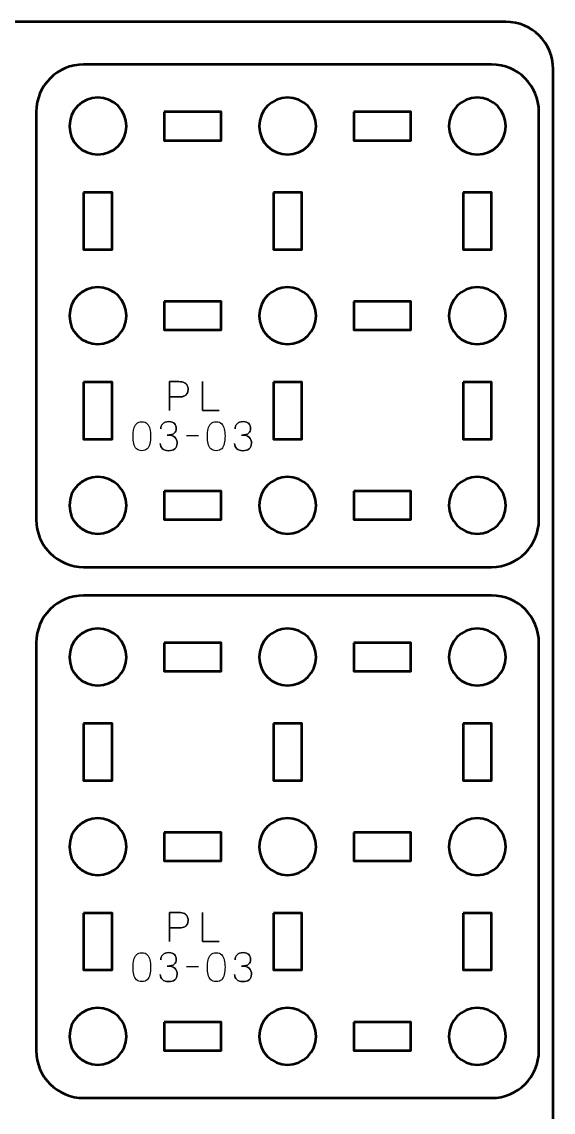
# Model space of a CAD drawing. Header units: centimetres. Extents: x -17.9 to -3.1, y -25.3 to -4.3.
# Drawn here: x -8.7 to -3.1, y -15.85 to -4.35 of the extents above; entities that cross this region are included whole.
import ezdxf

# ---------------------------------------------------------------- set-up
doc = ezdxf.new("R2010")
doc.units = ezdxf.units.CM
doc.header["$MEASUREMENT"] = 0
doc.layers.add('Layer 1', color=7, linetype='Continuous')

msp = doc.modelspace()

# ---------------------------------------------------------------- linework, layer by layer
at = {"layer": 'Layer 1', "color": 22, "lineweight": 53}
msp.add_open_spline([(-17.90003, -24.8499), (-17.90003, -24.8499), (-17.90003, -4.84994), (-17.90003, -4.84994), (-17.90003, -4.84994), (-17.90003, -4.57297), (-17.67694, -4.34998), (-17.39994, -4.34998), (-17.39994, -4.34998), (-17.39994, -4.34998), (-3.60007, -4.34998), (-3.60007, -4.34998), (-3.60007, -4.34998), (-3.32293, -4.34998), (-3.09997, -4.57297), (-3.09997, -4.84994), (-3.09997, -4.84994), (-3.09997, -4.84994), (-3.09997, -24.8499), (-3.09997, -24.8499), (-3.09997, -24.8499), (-3.09997, -25.1269), (-3.32293, -25.34999), (-3.60007, -25.34999), (-3.60007, -25.34999), (-3.60007, -25.34999), (-17.39994, -25.34999), (-17.39994, -25.34999), (-17.39994, -25.34999), (-17.67694, -25.34999), (-17.90003, -25.1269), (-17.90003, -24.8499)], degree=3, knots=[0, 0, 0, 0, 0.125, 0.125, 0.125, 0.125, 0.25, 0.25, 0.25, 0.25, 0.375, 0.375, 0.375, 0.375, 0.5, 0.5, 0.5, 0.5, 0.625, 0.625, 0.625, 0.625, 0.75, 0.75, 0.75, 0.75, 0.875, 0.875, 0.875, 0.875, 1, 1, 1, 1], dxfattribs=at)
at = {"layer": 'Layer 1', "color": 2, "lineweight": 53}
for points in [[(-8.04997, -4.80002), (-8.04997, -4.80002), (-3.7501, -4.80002), (-3.7501, -4.80002), (-3.7501, -4.80002), (-3.47296, -4.80002), (-3.25, -5.02311), (-3.25, -5.30011), (-3.25, -5.30011), (-3.25, -5.30011), (-3.25, -9.59998), (-3.25, -9.59998), (-3.25, -9.59998), (-3.25, -9.87712), (-3.47296, -10.10008), (-3.7501, -10.10008), (-3.7501, -10.10008), (-3.7501, -10.10008), (-8.04997, -10.10008), (-8.04997, -10.10008), (-8.04997, -10.10008), (-8.32697, -10.10008), (-8.55006, -9.87712), (-8.55006, -9.59998), (-8.55006, -9.59998), (-8.55006, -9.59998), (-8.55006, -5.30011), (-8.55006, -5.30011), (-8.55006, -5.30011), (-8.55006, -5.02311), (-8.32697, -4.80002), (-8.04997, -4.80002)], [(-8.04997, -10.40002), (-8.04997, -10.40002), (-3.7501, -10.40002), (-3.7501, -10.40002), (-3.7501, -10.40002), (-3.47296, -10.40002), (-3.25, -10.62311), (-3.25, -10.90011), (-3.25, -10.90011), (-3.25, -10.90011), (-3.25, -15.19998), (-3.25, -15.19998), (-3.25, -15.19998), (-3.25, -15.47712), (-3.47296, -15.70008), (-3.7501, -15.70008), (-3.7501, -15.70008), (-3.7501, -15.70008), (-8.04997, -15.70008), (-8.04997, -15.70008), (-8.04997, -15.70008), (-8.32697, -15.70008), (-8.55006, -15.47712), (-8.55006, -15.19998), (-8.55006, -15.19998), (-8.55006, -15.19998), (-8.55006, -10.90011), (-8.55006, -10.90011), (-8.55006, -10.90011), (-8.55006, -10.62311), (-8.32697, -10.40002), (-8.04997, -10.40002)]]:
    msp.add_open_spline(points, degree=3, knots=[0, 0, 0, 0, 0.125, 0.125, 0.125, 0.125, 0.25, 0.25, 0.25, 0.25, 0.375, 0.375, 0.375, 0.375, 0.5, 0.5, 0.5, 0.5, 0.625, 0.625, 0.625, 0.625, 0.75, 0.75, 0.75, 0.75, 0.875, 0.875, 0.875, 0.875, 1, 1, 1, 1], dxfattribs=at)
at = {"layer": 'Layer 1', "lineweight": 53}
for points in [[(-7.60003, -5.45005), (-7.60003, -5.61582), (-7.73426, -5.75005), (-7.90004, -5.75005), (-7.90004, -5.75005), (-8.0657, -5.75005), (-8.20004, -5.61582), (-8.20004, -5.45005), (-8.20004, -5.45005), (-8.20004, -5.28438), (-8.0657, -5.15004), (-7.90004, -5.15004), (-7.90004, -5.15004), (-7.73426, -5.15004), (-7.60003, -5.28438), (-7.60003, -5.45005)], [(-5.59996, -5.45005), (-5.59996, -5.61582), (-5.73433, -5.75005), (-5.89996, -5.75005), (-5.89996, -5.75005), (-6.06573, -5.75005), (-6.19996, -5.61582), (-6.19996, -5.45005), (-6.19996, -5.45005), (-6.19996, -5.28438), (-6.06573, -5.15004), (-5.89996, -5.15004), (-5.89996, -5.15004), (-5.73433, -5.15004), (-5.59996, -5.28438), (-5.59996, -5.45005)], [(-3.60003, -5.45005), (-3.60003, -5.61582), (-3.73436, -5.75005), (-3.90003, -5.75005), (-3.90003, -5.75005), (-4.06566, -5.75005), (-4.20003, -5.61582), (-4.20003, -5.45005), (-4.20003, -5.45005), (-4.20003, -5.28438), (-4.06566, -5.15004), (-3.90003, -5.15004), (-3.90003, -5.15004), (-3.73436, -5.15004), (-3.60003, -5.28438), (-3.60003, -5.45005)], [(-7.20002, -5.30011), (-7.20002, -5.30011), (-6.60001, -5.30011), (-6.60001, -5.30011), (-6.60001, -5.30011), (-6.60001, -5.30011), (-6.60001, -5.60012), (-6.60001, -5.60012), (-6.60001, -5.60012), (-6.60001, -5.60012), (-7.20002, -5.60012), (-7.20002, -5.60012), (-7.20002, -5.60012), (-7.20002, -5.60012), (-7.20002, -5.30011), (-7.20002, -5.30011)], [(-5.20005, -5.30011), (-5.20005, -5.30011), (-4.60005, -5.30011), (-4.60005, -5.30011), (-4.60005, -5.30011), (-4.60005, -5.30011), (-4.60005, -5.60012), (-4.60005, -5.60012), (-4.60005, -5.60012), (-4.60005, -5.60012), (-5.20005, -5.60012), (-5.20005, -5.60012), (-5.20005, -5.60012), (-5.20005, -5.60012), (-5.20005, -5.30011), (-5.20005, -5.30011)], [(-8.04997, -6.15006), (-8.04997, -6.15006), (-7.74996, -6.15006), (-7.74996, -6.15006), (-7.74996, -6.15006), (-7.74996, -6.15006), (-7.74996, -6.75007), (-7.74996, -6.75007), (-7.74996, -6.75007), (-7.74996, -6.75007), (-8.04997, -6.75007), (-8.04997, -6.75007), (-8.04997, -6.75007), (-8.04997, -6.75007), (-8.04997, -6.15006), (-8.04997, -6.15006)], [(-6.05003, -6.15006), (-6.05003, -6.15006), (-5.75003, -6.15006), (-5.75003, -6.15006), (-5.75003, -6.15006), (-5.75003, -6.15006), (-5.75003, -6.75007), (-5.75003, -6.75007), (-5.75003, -6.75007), (-5.75003, -6.75007), (-6.05003, -6.75007), (-6.05003, -6.75007), (-6.05003, -6.75007), (-6.05003, -6.75007), (-6.05003, -6.15006), (-6.05003, -6.15006)], [(-4.0501, -6.15006), (-4.0501, -6.15006), (-3.7501, -6.15006), (-3.7501, -6.15006), (-3.7501, -6.15006), (-3.7501, -6.15006), (-3.7501, -6.75007), (-3.7501, -6.75007), (-3.7501, -6.75007), (-3.7501, -6.75007), (-4.0501, -6.75007), (-4.0501, -6.75007), (-4.0501, -6.75007), (-4.0501, -6.75007), (-4.0501, -6.15006), (-4.0501, -6.15006)], [(-7.60003, -7.45012), (-7.60003, -7.61575), (-7.73426, -7.75012), (-7.90004, -7.75012), (-7.90004, -7.75012), (-8.0657, -7.75012), (-8.20004, -7.61575), (-8.20004, -7.45012), (-8.20004, -7.45012), (-8.20004, -7.28435), (-8.0657, -7.15012), (-7.90004, -7.15012), (-7.90004, -7.15012), (-7.73426, -7.15012), (-7.60003, -7.28435), (-7.60003, -7.45012)], [(-5.59996, -7.45012), (-5.59996, -7.61575), (-5.73433, -7.75012), (-5.89996, -7.75012), (-5.89996, -7.75012), (-6.06573, -7.75012), (-6.19996, -7.61575), (-6.19996, -7.45012), (-6.19996, -7.45012), (-6.19996, -7.28435), (-6.06573, -7.15012), (-5.89996, -7.15012), (-5.89996, -7.15012), (-5.73433, -7.15012), (-5.59996, -7.28435), (-5.59996, -7.45012)], [(-3.60003, -7.45012), (-3.60003, -7.61575), (-3.73436, -7.75012), (-3.90003, -7.75012), (-3.90003, -7.75012), (-4.06566, -7.75012), (-4.20003, -7.61575), (-4.20003, -7.45012), (-4.20003, -7.45012), (-4.20003, -7.28435), (-4.06566, -7.15012), (-3.90003, -7.15012), (-3.90003, -7.15012), (-3.73436, -7.15012), (-3.60003, -7.28435), (-3.60003, -7.45012)], [(-7.20002, -7.30005), (-7.20002, -7.30005), (-6.60001, -7.30005), (-6.60001, -7.30005), (-6.60001, -7.30005), (-6.60001, -7.30005), (-6.60001, -7.60005), (-6.60001, -7.60005), (-6.60001, -7.60005), (-6.60001, -7.60005), (-7.20002, -7.60005), (-7.20002, -7.60005), (-7.20002, -7.60005), (-7.20002, -7.60005), (-7.20002, -7.30005), (-7.20002, -7.30005)], [(-5.20005, -7.30005), (-5.20005, -7.30005), (-4.60005, -7.30005), (-4.60005, -7.30005), (-4.60005, -7.30005), (-4.60005, -7.30005), (-4.60005, -7.60005), (-4.60005, -7.60005), (-4.60005, -7.60005), (-4.60005, -7.60005), (-5.20005, -7.60005), (-5.20005, -7.60005), (-5.20005, -7.60005), (-5.20005, -7.60005), (-5.20005, -7.30005), (-5.20005, -7.30005)], [(-8.04997, -8.15003), (-8.04997, -8.15003), (-7.74996, -8.15003), (-7.74996, -8.15003), (-7.74996, -8.15003), (-7.74996, -8.15003), (-7.74996, -8.75003), (-7.74996, -8.75003), (-7.74996, -8.75003), (-7.74996, -8.75003), (-8.04997, -8.75003), (-8.04997, -8.75003), (-8.04997, -8.75003), (-8.04997, -8.75003), (-8.04997, -8.15003), (-8.04997, -8.15003)], [(-6.05003, -8.15003), (-6.05003, -8.15003), (-5.75003, -8.15003), (-5.75003, -8.15003), (-5.75003, -8.15003), (-5.75003, -8.15003), (-5.75003, -8.75003), (-5.75003, -8.75003), (-5.75003, -8.75003), (-5.75003, -8.75003), (-6.05003, -8.75003), (-6.05003, -8.75003), (-6.05003, -8.75003), (-6.05003, -8.75003), (-6.05003, -8.15003), (-6.05003, -8.15003)], [(-4.0501, -8.15003), (-4.0501, -8.15003), (-3.7501, -8.15003), (-3.7501, -8.15003), (-3.7501, -8.15003), (-3.7501, -8.15003), (-3.7501, -8.75003), (-3.7501, -8.75003), (-3.7501, -8.75003), (-3.7501, -8.75003), (-4.0501, -8.75003), (-4.0501, -8.75003), (-4.0501, -8.75003), (-4.0501, -8.75003), (-4.0501, -8.15003), (-4.0501, -8.15003)], [(-7.60003, -9.45005), (-7.60003, -9.61572), (-7.73426, -9.75005), (-7.90004, -9.75005), (-7.90004, -9.75005), (-8.0657, -9.75005), (-8.20004, -9.61572), (-8.20004, -9.45005), (-8.20004, -9.45005), (-8.20004, -9.28442), (-8.0657, -9.15005), (-7.90004, -9.15005), (-7.90004, -9.15005), (-7.73426, -9.15005), (-7.60003, -9.28442), (-7.60003, -9.45005)], [(-5.59996, -9.45005), (-5.59996, -9.61572), (-5.73433, -9.75005), (-5.89996, -9.75005), (-5.89996, -9.75005), (-6.06573, -9.75005), (-6.19996, -9.61572), (-6.19996, -9.45005), (-6.19996, -9.45005), (-6.19996, -9.28442), (-6.06573, -9.15005), (-5.89996, -9.15005), (-5.89996, -9.15005), (-5.73433, -9.15005), (-5.59996, -9.28442), (-5.59996, -9.45005)], [(-3.60003, -9.45005), (-3.60003, -9.61572), (-3.73436, -9.75005), (-3.90003, -9.75005), (-3.90003, -9.75005), (-4.06566, -9.75005), (-4.20003, -9.61572), (-4.20003, -9.45005), (-4.20003, -9.45005), (-4.20003, -9.28442), (-4.06566, -9.15005), (-3.90003, -9.15005), (-3.90003, -9.15005), (-3.73436, -9.15005), (-3.60003, -9.28442), (-3.60003, -9.45005)], [(-7.20002, -9.29998), (-7.20002, -9.29998), (-6.60001, -9.29998), (-6.60001, -9.29998), (-6.60001, -9.29998), (-6.60001, -9.29998), (-6.60001, -9.59998), (-6.60001, -9.59998), (-6.60001, -9.59998), (-6.60001, -9.59998), (-7.20002, -9.59998), (-7.20002, -9.59998), (-7.20002, -9.59998), (-7.20002, -9.59998), (-7.20002, -9.29998), (-7.20002, -9.29998)], [(-5.20005, -9.29998), (-5.20005, -9.29998), (-4.60005, -9.29998), (-4.60005, -9.29998), (-4.60005, -9.29998), (-4.60005, -9.29998), (-4.60005, -9.59998), (-4.60005, -9.59998), (-4.60005, -9.59998), (-4.60005, -9.59998), (-5.20005, -9.59998), (-5.20005, -9.59998), (-5.20005, -9.59998), (-5.20005, -9.59998), (-5.20005, -9.29998), (-5.20005, -9.29998)], [(-7.60003, -11.05005), (-7.60003, -11.21582), (-7.73426, -11.35005), (-7.90004, -11.35005), (-7.90004, -11.35005), (-8.0657, -11.35005), (-8.20004, -11.21582), (-8.20004, -11.05005), (-8.20004, -11.05005), (-8.20004, -10.88438), (-8.0657, -10.75004), (-7.90004, -10.75004), (-7.90004, -10.75004), (-7.73426, -10.75004), (-7.60003, -10.88438), (-7.60003, -11.05005)], [(-5.59996, -11.05005), (-5.59996, -11.21582), (-5.73433, -11.35005), (-5.89996, -11.35005), (-5.89996, -11.35005), (-6.06573, -11.35005), (-6.19996, -11.21582), (-6.19996, -11.05005), (-6.19996, -11.05005), (-6.19996, -10.88438), (-6.06573, -10.75004), (-5.89996, -10.75004), (-5.89996, -10.75004), (-5.73433, -10.75004), (-5.59996, -10.88438), (-5.59996, -11.05005)], [(-3.60003, -11.05005), (-3.60003, -11.21582), (-3.73436, -11.35005), (-3.90003, -11.35005), (-3.90003, -11.35005), (-4.06566, -11.35005), (-4.20003, -11.21582), (-4.20003, -11.05005), (-4.20003, -11.05005), (-4.20003, -10.88438), (-4.06566, -10.75004), (-3.90003, -10.75004), (-3.90003, -10.75004), (-3.73436, -10.75004), (-3.60003, -10.88438), (-3.60003, -11.05005)], [(-7.20002, -10.90011), (-7.20002, -10.90011), (-6.60001, -10.90011), (-6.60001, -10.90011), (-6.60001, -10.90011), (-6.60001, -10.90011), (-6.60001, -11.20012), (-6.60001, -11.20012), (-6.60001, -11.20012), (-6.60001, -11.20012), (-7.20002, -11.20012), (-7.20002, -11.20012), (-7.20002, -11.20012), (-7.20002, -11.20012), (-7.20002, -10.90011), (-7.20002, -10.90011)], [(-5.20005, -10.90011), (-5.20005, -10.90011), (-4.60005, -10.90011), (-4.60005, -10.90011), (-4.60005, -10.90011), (-4.60005, -10.90011), (-4.60005, -11.20012), (-4.60005, -11.20012), (-4.60005, -11.20012), (-4.60005, -11.20012), (-5.20005, -11.20012), (-5.20005, -11.20012), (-5.20005, -11.20012), (-5.20005, -11.20012), (-5.20005, -10.90011), (-5.20005, -10.90011)], [(-8.04997, -11.75006), (-8.04997, -11.75006), (-7.74996, -11.75006), (-7.74996, -11.75006), (-7.74996, -11.75006), (-7.74996, -11.75006), (-7.74996, -12.35007), (-7.74996, -12.35007), (-7.74996, -12.35007), (-7.74996, -12.35007), (-8.04997, -12.35007), (-8.04997, -12.35007), (-8.04997, -12.35007), (-8.04997, -12.35007), (-8.04997, -11.75006), (-8.04997, -11.75006)], [(-6.05003, -11.75006), (-6.05003, -11.75006), (-5.75003, -11.75006), (-5.75003, -11.75006), (-5.75003, -11.75006), (-5.75003, -11.75006), (-5.75003, -12.35007), (-5.75003, -12.35007), (-5.75003, -12.35007), (-5.75003, -12.35007), (-6.05003, -12.35007), (-6.05003, -12.35007), (-6.05003, -12.35007), (-6.05003, -12.35007), (-6.05003, -11.75006), (-6.05003, -11.75006)], [(-4.0501, -11.75006), (-4.0501, -11.75006), (-3.7501, -11.75006), (-3.7501, -11.75006), (-3.7501, -11.75006), (-3.7501, -11.75006), (-3.7501, -12.35007), (-3.7501, -12.35007), (-3.7501, -12.35007), (-3.7501, -12.35007), (-4.0501, -12.35007), (-4.0501, -12.35007), (-4.0501, -12.35007), (-4.0501, -12.35007), (-4.0501, -11.75006), (-4.0501, -11.75006)], [(-7.60003, -13.05012), (-7.60003, -13.21575), (-7.73426, -13.35012), (-7.90004, -13.35012), (-7.90004, -13.35012), (-8.0657, -13.35012), (-8.20004, -13.21575), (-8.20004, -13.05012), (-8.20004, -13.05012), (-8.20004, -12.88435), (-8.0657, -12.75012), (-7.90004, -12.75012), (-7.90004, -12.75012), (-7.73426, -12.75012), (-7.60003, -12.88435), (-7.60003, -13.05012)], [(-5.59996, -13.05012), (-5.59996, -13.21575), (-5.73433, -13.35012), (-5.89996, -13.35012), (-5.89996, -13.35012), (-6.06573, -13.35012), (-6.19996, -13.21575), (-6.19996, -13.05012), (-6.19996, -13.05012), (-6.19996, -12.88435), (-6.06573, -12.75012), (-5.89996, -12.75012), (-5.89996, -12.75012), (-5.73433, -12.75012), (-5.59996, -12.88435), (-5.59996, -13.05012)], [(-3.60003, -13.05012), (-3.60003, -13.21575), (-3.73436, -13.35012), (-3.90003, -13.35012), (-3.90003, -13.35012), (-4.06566, -13.35012), (-4.20003, -13.21575), (-4.20003, -13.05012), (-4.20003, -13.05012), (-4.20003, -12.88435), (-4.06566, -12.75012), (-3.90003, -12.75012), (-3.90003, -12.75012), (-3.73436, -12.75012), (-3.60003, -12.88435), (-3.60003, -13.05012)], [(-7.20002, -12.90005), (-7.20002, -12.90005), (-6.60001, -12.90005), (-6.60001, -12.90005), (-6.60001, -12.90005), (-6.60001, -12.90005), (-6.60001, -13.20005), (-6.60001, -13.20005), (-6.60001, -13.20005), (-6.60001, -13.20005), (-7.20002, -13.20005), (-7.20002, -13.20005), (-7.20002, -13.20005), (-7.20002, -13.20005), (-7.20002, -12.90005), (-7.20002, -12.90005)], [(-5.20005, -12.90005), (-5.20005, -12.90005), (-4.60005, -12.90005), (-4.60005, -12.90005), (-4.60005, -12.90005), (-4.60005, -12.90005), (-4.60005, -13.20005), (-4.60005, -13.20005), (-4.60005, -13.20005), (-4.60005, -13.20005), (-5.20005, -13.20005), (-5.20005, -13.20005), (-5.20005, -13.20005), (-5.20005, -13.20005), (-5.20005, -12.90005), (-5.20005, -12.90005)], [(-8.04997, -13.75003), (-8.04997, -13.75003), (-7.74996, -13.75003), (-7.74996, -13.75003), (-7.74996, -13.75003), (-7.74996, -13.75003), (-7.74996, -14.35003), (-7.74996, -14.35003), (-7.74996, -14.35003), (-7.74996, -14.35003), (-8.04997, -14.35003), (-8.04997, -14.35003), (-8.04997, -14.35003), (-8.04997, -14.35003), (-8.04997, -13.75003), (-8.04997, -13.75003)], [(-6.05003, -13.75003), (-6.05003, -13.75003), (-5.75003, -13.75003), (-5.75003, -13.75003), (-5.75003, -13.75003), (-5.75003, -13.75003), (-5.75003, -14.35003), (-5.75003, -14.35003), (-5.75003, -14.35003), (-5.75003, -14.35003), (-6.05003, -14.35003), (-6.05003, -14.35003), (-6.05003, -14.35003), (-6.05003, -14.35003), (-6.05003, -13.75003), (-6.05003, -13.75003)], [(-4.0501, -13.75003), (-4.0501, -13.75003), (-3.7501, -13.75003), (-3.7501, -13.75003), (-3.7501, -13.75003), (-3.7501, -13.75003), (-3.7501, -14.35003), (-3.7501, -14.35003), (-3.7501, -14.35003), (-3.7501, -14.35003), (-4.0501, -14.35003), (-4.0501, -14.35003), (-4.0501, -14.35003), (-4.0501, -14.35003), (-4.0501, -13.75003), (-4.0501, -13.75003)], [(-7.60003, -15.05005), (-7.60003, -15.21572), (-7.73426, -15.35005), (-7.90004, -15.35005), (-7.90004, -15.35005), (-8.0657, -15.35005), (-8.20004, -15.21572), (-8.20004, -15.05005), (-8.20004, -15.05005), (-8.20004, -14.88442), (-8.0657, -14.75005), (-7.90004, -14.75005), (-7.90004, -14.75005), (-7.73426, -14.75005), (-7.60003, -14.88442), (-7.60003, -15.05005)], [(-5.59996, -15.05005), (-5.59996, -15.21572), (-5.73433, -15.35005), (-5.89996, -15.35005), (-5.89996, -15.35005), (-6.06573, -15.35005), (-6.19996, -15.21572), (-6.19996, -15.05005), (-6.19996, -15.05005), (-6.19996, -14.88442), (-6.06573, -14.75005), (-5.89996, -14.75005), (-5.89996, -14.75005), (-5.73433, -14.75005), (-5.59996, -14.88442), (-5.59996, -15.05005)], [(-3.60003, -15.05005), (-3.60003, -15.21572), (-3.73436, -15.35005), (-3.90003, -15.35005), (-3.90003, -15.35005), (-4.06566, -15.35005), (-4.20003, -15.21572), (-4.20003, -15.05005), (-4.20003, -15.05005), (-4.20003, -14.88442), (-4.06566, -14.75005), (-3.90003, -14.75005), (-3.90003, -14.75005), (-3.73436, -14.75005), (-3.60003, -14.88442), (-3.60003, -15.05005)], [(-7.20002, -14.89998), (-7.20002, -14.89998), (-6.60001, -14.89998), (-6.60001, -14.89998), (-6.60001, -14.89998), (-6.60001, -14.89998), (-6.60001, -15.19998), (-6.60001, -15.19998), (-6.60001, -15.19998), (-6.60001, -15.19998), (-7.20002, -15.19998), (-7.20002, -15.19998), (-7.20002, -15.19998), (-7.20002, -15.19998), (-7.20002, -14.89998), (-7.20002, -14.89998)], [(-5.20005, -14.89998), (-5.20005, -14.89998), (-4.60005, -14.89998), (-4.60005, -14.89998), (-4.60005, -14.89998), (-4.60005, -14.89998), (-4.60005, -15.19998), (-4.60005, -15.19998), (-4.60005, -15.19998), (-4.60005, -15.19998), (-5.20005, -15.19998), (-5.20005, -15.19998), (-5.20005, -15.19998), (-5.20005, -15.19998), (-5.20005, -14.89998), (-5.20005, -14.89998)]]:
    msp.add_open_spline(points, degree=3, knots=[0, 0, 0, 0, 0.25, 0.25, 0.25, 0.25, 0.5, 0.5, 0.5, 0.5, 0.75, 0.75, 0.75, 0.75, 1, 1, 1, 1], dxfattribs=at)
at = {"layer": 'Layer 1', "color": 40, "lineweight": 30}
for points, knots in [([(-7.1446, -8.45003), (-7.1446, -8.45003), (-7.1446, -8.14477), (-7.1446, -8.14477), (-7.1446, -8.14477), (-7.1446, -8.14477), (-7.0473, -8.14477), (-7.0473, -8.14477), (-7.0473, -8.14477), (-7.02169, -8.14506), (-7.00169, -8.1488), (-6.9875, -8.15596), (-6.9875, -8.15596), (-6.97361, -8.16326), (-6.9638, -8.17275), (-6.95815, -8.1846), (-6.95815, -8.1846), (-6.95265, -8.19646), (-6.94962, -8.2093), (-6.94905, -8.22305), (-6.94905, -8.22305), (-6.94838, -8.23713), (-6.95071, -8.25047), (-6.95621, -8.26317), (-6.95621, -8.26317), (-6.96175, -8.27583), (-6.97124, -8.28631), (-6.98447, -8.29446), (-6.98447, -8.29446), (-6.99798, -8.30257), (-7.01619, -8.3067), (-7.03933, -8.30698), (-7.03933, -8.30698), (-7.03933, -8.30698), (-7.1446, -8.30698), (-7.1446, -8.30698), (-7.1446, -8.30698), (-7.1446, -8.30698), (-7.03933, -8.30698), (-7.03933, -8.30698), (-7.03933, -8.30698), (-7.01657, -8.3067), (-6.99855, -8.30257), (-6.98504, -8.29446), (-6.98504, -8.29446), (-6.97166, -8.28631), (-6.96214, -8.27583), (-6.9565, -8.26317), (-6.9565, -8.26317), (-6.95099, -8.25047), (-6.94852, -8.23713), (-6.94905, -8.22305), (-6.94905, -8.22305), (-6.94962, -8.2093), (-6.95265, -8.19646), (-6.95829, -8.1846), (-6.95829, -8.1846), (-6.96408, -8.17275), (-6.97399, -8.16326), (-6.98793, -8.15596), (-6.98793, -8.15596), (-7.00211, -8.1488), (-7.02197, -8.14506), (-7.0473, -8.14477), (-7.0473, -8.14477), (-7.0473, -8.14477), (-7.1446, -8.14477), (-7.1446, -8.14477), (-7.1446, -8.14477), (-7.1446, -8.14477), (-7.1446, -8.45003), (-7.1446, -8.45003)], [0, 0, 0, 0, 0.05555556, 0.05555556, 0.05555556, 0.05555556, 0.11111111, 0.11111111, 0.11111111, 0.11111111, 0.16666667, 0.16666667, 0.16666667, 0.16666667, 0.22222222, 0.22222222, 0.22222222, 0.22222222, 0.27777778, 0.27777778, 0.27777778, 0.27777778, 0.33333333, 0.33333333, 0.33333333, 0.33333333, 0.38888889, 0.38888889, 0.38888889, 0.38888889, 0.44444444, 0.44444444, 0.44444444, 0.44444444, 0.5, 0.5, 0.5, 0.5, 0.55555556, 0.55555556, 0.55555556, 0.55555556, 0.61111111, 0.61111111, 0.61111111, 0.61111111, 0.66666667, 0.66666667, 0.66666667, 0.66666667, 0.72222222, 0.72222222, 0.72222222, 0.72222222, 0.77777778, 0.77777778, 0.77777778, 0.77777778, 0.83333333, 0.83333333, 0.83333333, 0.83333333, 0.88888889, 0.88888889, 0.88888889, 0.88888889, 0.94444444, 0.94444444, 0.94444444, 0.94444444, 1, 1, 1, 1]), ([(-6.61998, -8.45003), (-6.61998, -8.45003), (-6.79817, -8.45003), (-6.79817, -8.45003), (-6.79817, -8.45003), (-6.79817, -8.45003), (-6.79817, -8.14477), (-6.79817, -8.14477), (-6.79817, -8.14477), (-6.79817, -8.14477), (-6.79817, -8.45003), (-6.79817, -8.45003), (-6.79817, -8.45003), (-6.79817, -8.45003), (-6.61998, -8.45003), (-6.61998, -8.45003)], [0, 0, 0, 0, 0.25, 0.25, 0.25, 0.25, 0.5, 0.5, 0.5, 0.5, 0.75, 0.75, 0.75, 0.75, 1, 1, 1, 1]), ([(-7.43592, -8.87337), (-7.4114, -8.87308), (-7.39239, -8.8662), (-7.37888, -8.85269), (-7.37888, -8.85269), (-7.36551, -8.83918), (-7.35612, -8.82098), (-7.3509, -8.79798), (-7.3509, -8.79798), (-7.34579, -8.77512), (-7.34332, -8.74947), (-7.3436, -8.72093), (-7.3436, -8.72093), (-7.34332, -8.69285), (-7.34579, -8.6672), (-7.3509, -8.6442), (-7.3509, -8.6442), (-7.35612, -8.62145), (-7.36551, -8.60324), (-7.37888, -8.58949), (-7.37888, -8.58949), (-7.39239, -8.57597), (-7.4114, -8.56895), (-7.43592, -8.56853), (-7.43592, -8.56853), (-7.46058, -8.56895), (-7.47959, -8.57597), (-7.49296, -8.58949), (-7.49296, -8.58949), (-7.50648, -8.60324), (-7.51572, -8.62145), (-7.5208, -8.6442), (-7.5208, -8.6442), (-7.52606, -8.6672), (-7.52852, -8.69285), (-7.5281, -8.72093), (-7.5281, -8.72093), (-7.52852, -8.74947), (-7.52606, -8.77512), (-7.5208, -8.79798), (-7.5208, -8.79798), (-7.51572, -8.82098), (-7.50648, -8.83918), (-7.49296, -8.85269), (-7.49296, -8.85269), (-7.47959, -8.8662), (-7.46058, -8.87308), (-7.43592, -8.87337)], [0, 0, 0, 0, 0.08333333, 0.08333333, 0.08333333, 0.08333333, 0.16666667, 0.16666667, 0.16666667, 0.16666667, 0.25, 0.25, 0.25, 0.25, 0.33333333, 0.33333333, 0.33333333, 0.33333333, 0.41666667, 0.41666667, 0.41666667, 0.41666667, 0.5, 0.5, 0.5, 0.5, 0.58333333, 0.58333333, 0.58333333, 0.58333333, 0.66666667, 0.66666667, 0.66666667, 0.66666667, 0.75, 0.75, 0.75, 0.75, 0.83333333, 0.83333333, 0.83333333, 0.83333333, 0.91666667, 0.91666667, 0.91666667, 0.91666667, 1, 1, 1, 1]), ([(-7.43592, -8.87337), (-7.4114, -8.87308), (-7.39239, -8.8662), (-7.37888, -8.85269), (-7.37888, -8.85269), (-7.36551, -8.83918), (-7.35612, -8.82098), (-7.3509, -8.79798), (-7.3509, -8.79798), (-7.34579, -8.77512), (-7.34332, -8.74947), (-7.3436, -8.72093), (-7.3436, -8.72093), (-7.34332, -8.69285), (-7.34579, -8.6672), (-7.3509, -8.6442), (-7.3509, -8.6442), (-7.35612, -8.62145), (-7.36551, -8.60324), (-7.37888, -8.58949), (-7.37888, -8.58949), (-7.39239, -8.57597), (-7.4114, -8.56895), (-7.43592, -8.56853), (-7.43592, -8.56853), (-7.46058, -8.56895), (-7.47959, -8.57597), (-7.49296, -8.58949), (-7.49296, -8.58949), (-7.50648, -8.60324), (-7.51572, -8.62145), (-7.5208, -8.6442), (-7.5208, -8.6442), (-7.52606, -8.6672), (-7.52852, -8.69285), (-7.5281, -8.72093), (-7.5281, -8.72093), (-7.52852, -8.74947), (-7.52606, -8.77512), (-7.5208, -8.79798), (-7.5208, -8.79798), (-7.51572, -8.82098), (-7.50648, -8.83918), (-7.49296, -8.85269), (-7.49296, -8.85269), (-7.47959, -8.8662), (-7.46058, -8.87308), (-7.43592, -8.87337)], [0, 0, 0, 0, 0.08333333, 0.08333333, 0.08333333, 0.08333333, 0.16666667, 0.16666667, 0.16666667, 0.16666667, 0.25, 0.25, 0.25, 0.25, 0.33333333, 0.33333333, 0.33333333, 0.33333333, 0.41666667, 0.41666667, 0.41666667, 0.41666667, 0.5, 0.5, 0.5, 0.5, 0.58333333, 0.58333333, 0.58333333, 0.58333333, 0.66666667, 0.66666667, 0.66666667, 0.66666667, 0.75, 0.75, 0.75, 0.75, 0.83333333, 0.83333333, 0.83333333, 0.83333333, 0.91666667, 0.91666667, 0.91666667, 0.91666667, 1, 1, 1, 1]), ([(-7.24285, -8.79674), (-7.24285, -8.81974), (-7.23515, -8.83823), (-7.2197, -8.85199), (-7.2197, -8.85199), (-7.20453, -8.86606), (-7.18319, -8.87308), (-7.15564, -8.87337), (-7.15564, -8.87337), (-7.12833, -8.87351), (-7.10628, -8.86744), (-7.08963, -8.85516), (-7.08963, -8.85516), (-7.07323, -8.84278), (-7.06483, -8.82278), (-7.06427, -8.79508), (-7.06427, -8.79508), (-7.06427, -8.76711), (-7.07281, -8.74577), (-7.09002, -8.73113), (-7.09002, -8.73113), (-7.10741, -8.71652), (-7.1344, -8.70922), (-7.17091, -8.70908), (-7.17091, -8.70908), (-7.13497, -8.70897), (-7.1096, -8.70234), (-7.095, -8.68939), (-7.095, -8.68939), (-7.08053, -8.67644), (-7.07351, -8.65962), (-7.0739, -8.6388), (-7.0739, -8.6388), (-7.07376, -8.61813), (-7.07969, -8.60106), (-7.09154, -8.5874), (-7.09154, -8.5874), (-7.10367, -8.57403), (-7.12392, -8.56701), (-7.15232, -8.56648), (-7.15232, -8.56648), (-7.181, -8.56715), (-7.20221, -8.57488), (-7.21614, -8.58963), (-7.21614, -8.58963), (-7.23018, -8.60437), (-7.23706, -8.62215), (-7.23692, -8.64307), (-7.23692, -8.64307), (-7.23706, -8.62215), (-7.23018, -8.60437), (-7.21614, -8.58963), (-7.21614, -8.58963), (-7.20221, -8.57488), (-7.181, -8.56715), (-7.15232, -8.56648), (-7.15232, -8.56648), (-7.12392, -8.56701), (-7.10367, -8.57403), (-7.09154, -8.5874), (-7.09154, -8.5874), (-7.07969, -8.60106), (-7.07376, -8.61813), (-7.0739, -8.6388), (-7.0739, -8.6388), (-7.07351, -8.65962), (-7.08053, -8.67644), (-7.095, -8.68939), (-7.095, -8.68939), (-7.1096, -8.70234), (-7.13497, -8.70897), (-7.17091, -8.70908), (-7.17091, -8.70908), (-7.1344, -8.70922), (-7.10741, -8.71652), (-7.09002, -8.73113), (-7.09002, -8.73113), (-7.07281, -8.74577), (-7.06427, -8.76711), (-7.06427, -8.79508), (-7.06427, -8.79508), (-7.06483, -8.82278), (-7.07323, -8.84278), (-7.08963, -8.85516), (-7.08963, -8.85516), (-7.10628, -8.86744), (-7.12833, -8.87351), (-7.15564, -8.87337), (-7.15564, -8.87337), (-7.18319, -8.87308), (-7.20453, -8.86606), (-7.2197, -8.85199), (-7.2197, -8.85199), (-7.23515, -8.83823), (-7.24285, -8.81974), (-7.24285, -8.79674)], [0, 0, 0, 0, 0.04166667, 0.04166667, 0.04166667, 0.04166667, 0.08333333, 0.08333333, 0.08333333, 0.08333333, 0.125, 0.125, 0.125, 0.125, 0.16666667, 0.16666667, 0.16666667, 0.16666667, 0.20833333, 0.20833333, 0.20833333, 0.20833333, 0.25, 0.25, 0.25, 0.25, 0.29166667, 0.29166667, 0.29166667, 0.29166667, 0.33333333, 0.33333333, 0.33333333, 0.33333333, 0.375, 0.375, 0.375, 0.375, 0.41666667, 0.41666667, 0.41666667, 0.41666667, 0.45833333, 0.45833333, 0.45833333, 0.45833333, 0.5, 0.5, 0.5, 0.5, 0.54166667, 0.54166667, 0.54166667, 0.54166667, 0.58333333, 0.58333333, 0.58333333, 0.58333333, 0.625, 0.625, 0.625, 0.625, 0.66666667, 0.66666667, 0.66666667, 0.66666667, 0.70833333, 0.70833333, 0.70833333, 0.70833333, 0.75, 0.75, 0.75, 0.75, 0.79166667, 0.79166667, 0.79166667, 0.79166667, 0.83333333, 0.83333333, 0.83333333, 0.83333333, 0.875, 0.875, 0.875, 0.875, 0.91666667, 0.91666667, 0.91666667, 0.91666667, 0.95833333, 0.95833333, 0.95833333, 0.95833333, 1, 1, 1, 1]), ([(-6.65208, -8.87337), (-6.62757, -8.87308), (-6.60855, -8.8662), (-6.59504, -8.85269), (-6.59504, -8.85269), (-6.58167, -8.83918), (-6.57232, -8.82098), (-6.56706, -8.79798), (-6.56706, -8.79798), (-6.56198, -8.77512), (-6.55948, -8.74947), (-6.55976, -8.72093), (-6.55976, -8.72093), (-6.55948, -8.69285), (-6.56198, -8.6672), (-6.56706, -8.6442), (-6.56706, -8.6442), (-6.57232, -8.62145), (-6.58167, -8.60324), (-6.59504, -8.58949), (-6.59504, -8.58949), (-6.60855, -8.57597), (-6.62757, -8.56895), (-6.65208, -8.56853), (-6.65208, -8.56853), (-6.67678, -8.56895), (-6.69579, -8.57597), (-6.70916, -8.58949), (-6.70916, -8.58949), (-6.72264, -8.60324), (-6.73188, -8.62145), (-6.737, -8.6442), (-6.737, -8.6442), (-6.74222, -8.6672), (-6.74469, -8.69285), (-6.7443, -8.72093), (-6.7443, -8.72093), (-6.74469, -8.74947), (-6.74222, -8.77512), (-6.737, -8.79798), (-6.737, -8.79798), (-6.73188, -8.82098), (-6.72264, -8.83918), (-6.70916, -8.85269), (-6.70916, -8.85269), (-6.69579, -8.8662), (-6.67678, -8.87308), (-6.65208, -8.87337)], [0, 0, 0, 0, 0.08333333, 0.08333333, 0.08333333, 0.08333333, 0.16666667, 0.16666667, 0.16666667, 0.16666667, 0.25, 0.25, 0.25, 0.25, 0.33333333, 0.33333333, 0.33333333, 0.33333333, 0.41666667, 0.41666667, 0.41666667, 0.41666667, 0.5, 0.5, 0.5, 0.5, 0.58333333, 0.58333333, 0.58333333, 0.58333333, 0.66666667, 0.66666667, 0.66666667, 0.66666667, 0.75, 0.75, 0.75, 0.75, 0.83333333, 0.83333333, 0.83333333, 0.83333333, 0.91666667, 0.91666667, 0.91666667, 0.91666667, 1, 1, 1, 1]), ([(-6.65208, -8.87337), (-6.62757, -8.87308), (-6.60855, -8.8662), (-6.59504, -8.85269), (-6.59504, -8.85269), (-6.58167, -8.83918), (-6.57232, -8.82098), (-6.56706, -8.79798), (-6.56706, -8.79798), (-6.56198, -8.77512), (-6.55948, -8.74947), (-6.55976, -8.72093), (-6.55976, -8.72093), (-6.55948, -8.69285), (-6.56198, -8.6672), (-6.56706, -8.6442), (-6.56706, -8.6442), (-6.57232, -8.62145), (-6.58167, -8.60324), (-6.59504, -8.58949), (-6.59504, -8.58949), (-6.60855, -8.57597), (-6.62757, -8.56895), (-6.65208, -8.56853), (-6.65208, -8.56853), (-6.67678, -8.56895), (-6.69579, -8.57597), (-6.70916, -8.58949), (-6.70916, -8.58949), (-6.72264, -8.60324), (-6.73188, -8.62145), (-6.737, -8.6442), (-6.737, -8.6442), (-6.74222, -8.6672), (-6.74469, -8.69285), (-6.7443, -8.72093), (-6.7443, -8.72093), (-6.74469, -8.74947), (-6.74222, -8.77512), (-6.737, -8.79798), (-6.737, -8.79798), (-6.73188, -8.82098), (-6.72264, -8.83918), (-6.70916, -8.85269), (-6.70916, -8.85269), (-6.69579, -8.8662), (-6.67678, -8.87308), (-6.65208, -8.87337)], [0, 0, 0, 0, 0.08333333, 0.08333333, 0.08333333, 0.08333333, 0.16666667, 0.16666667, 0.16666667, 0.16666667, 0.25, 0.25, 0.25, 0.25, 0.33333333, 0.33333333, 0.33333333, 0.33333333, 0.41666667, 0.41666667, 0.41666667, 0.41666667, 0.5, 0.5, 0.5, 0.5, 0.58333333, 0.58333333, 0.58333333, 0.58333333, 0.66666667, 0.66666667, 0.66666667, 0.66666667, 0.75, 0.75, 0.75, 0.75, 0.83333333, 0.83333333, 0.83333333, 0.83333333, 0.91666667, 0.91666667, 0.91666667, 0.91666667, 1, 1, 1, 1]), ([(-6.45904, -8.79674), (-6.45904, -8.81974), (-6.45132, -8.83823), (-6.43587, -8.85199), (-6.43587, -8.85199), (-6.42073, -8.86606), (-6.39935, -8.87308), (-6.3718, -8.87337), (-6.3718, -8.87337), (-6.34453, -8.87351), (-6.32248, -8.86744), (-6.3058, -8.85516), (-6.3058, -8.85516), (-6.28939, -8.84278), (-6.281, -8.82278), (-6.28043, -8.79508), (-6.28043, -8.79508), (-6.28043, -8.76711), (-6.28897, -8.74577), (-6.30622, -8.73113), (-6.30622, -8.73113), (-6.32358, -8.71652), (-6.35056, -8.70922), (-6.38711, -8.70908), (-6.38711, -8.70908), (-6.35113, -8.70897), (-6.32576, -8.70234), (-6.31116, -8.68939), (-6.31116, -8.68939), (-6.2967, -8.67644), (-6.28968, -8.65962), (-6.2901, -8.6388), (-6.2901, -8.6388), (-6.28996, -8.61813), (-6.29588, -8.60106), (-6.30774, -8.5874), (-6.30774, -8.5874), (-6.31984, -8.57403), (-6.34012, -8.56701), (-6.36849, -8.56648), (-6.36849, -8.56648), (-6.39717, -8.56715), (-6.41837, -8.57488), (-6.4323, -8.58963), (-6.4323, -8.58963), (-6.44634, -8.60437), (-6.45326, -8.62215), (-6.45312, -8.64307), (-6.45312, -8.64307), (-6.45326, -8.62215), (-6.44634, -8.60437), (-6.4323, -8.58963), (-6.4323, -8.58963), (-6.41837, -8.57488), (-6.39717, -8.56715), (-6.36849, -8.56648), (-6.36849, -8.56648), (-6.34012, -8.56701), (-6.31984, -8.57403), (-6.30774, -8.5874), (-6.30774, -8.5874), (-6.29588, -8.60106), (-6.28996, -8.61813), (-6.2901, -8.6388), (-6.2901, -8.6388), (-6.28968, -8.65962), (-6.2967, -8.67644), (-6.31116, -8.68939), (-6.31116, -8.68939), (-6.32576, -8.70234), (-6.35113, -8.70897), (-6.38711, -8.70908), (-6.38711, -8.70908), (-6.35056, -8.70922), (-6.32358, -8.71652), (-6.30622, -8.73113), (-6.30622, -8.73113), (-6.28897, -8.74577), (-6.28043, -8.76711), (-6.28043, -8.79508), (-6.28043, -8.79508), (-6.281, -8.82278), (-6.28939, -8.84278), (-6.3058, -8.85516), (-6.3058, -8.85516), (-6.32248, -8.86744), (-6.34453, -8.87351), (-6.3718, -8.87337), (-6.3718, -8.87337), (-6.39935, -8.87308), (-6.42073, -8.86606), (-6.43587, -8.85199), (-6.43587, -8.85199), (-6.45132, -8.83823), (-6.45904, -8.81974), (-6.45904, -8.79674)], [0, 0, 0, 0, 0.04166667, 0.04166667, 0.04166667, 0.04166667, 0.08333333, 0.08333333, 0.08333333, 0.08333333, 0.125, 0.125, 0.125, 0.125, 0.16666667, 0.16666667, 0.16666667, 0.16666667, 0.20833333, 0.20833333, 0.20833333, 0.20833333, 0.25, 0.25, 0.25, 0.25, 0.29166667, 0.29166667, 0.29166667, 0.29166667, 0.33333333, 0.33333333, 0.33333333, 0.33333333, 0.375, 0.375, 0.375, 0.375, 0.41666667, 0.41666667, 0.41666667, 0.41666667, 0.45833333, 0.45833333, 0.45833333, 0.45833333, 0.5, 0.5, 0.5, 0.5, 0.54166667, 0.54166667, 0.54166667, 0.54166667, 0.58333333, 0.58333333, 0.58333333, 0.58333333, 0.625, 0.625, 0.625, 0.625, 0.66666667, 0.66666667, 0.66666667, 0.66666667, 0.70833333, 0.70833333, 0.70833333, 0.70833333, 0.75, 0.75, 0.75, 0.75, 0.79166667, 0.79166667, 0.79166667, 0.79166667, 0.83333333, 0.83333333, 0.83333333, 0.83333333, 0.875, 0.875, 0.875, 0.875, 0.91666667, 0.91666667, 0.91666667, 0.91666667, 0.95833333, 0.95833333, 0.95833333, 0.95833333, 1, 1, 1, 1]), ([(-7.1446, -14.05003), (-7.1446, -14.05003), (-7.1446, -13.74477), (-7.1446, -13.74477), (-7.1446, -13.74477), (-7.1446, -13.74477), (-7.0473, -13.74477), (-7.0473, -13.74477), (-7.0473, -13.74477), (-7.02169, -13.74506), (-7.00169, -13.7488), (-6.9875, -13.75596), (-6.9875, -13.75596), (-6.97361, -13.76326), (-6.9638, -13.77275), (-6.95815, -13.7846), (-6.95815, -13.7846), (-6.95265, -13.79646), (-6.94962, -13.8093), (-6.94905, -13.82305), (-6.94905, -13.82305), (-6.94838, -13.83713), (-6.95071, -13.85047), (-6.95621, -13.86317), (-6.95621, -13.86317), (-6.96175, -13.87583), (-6.97124, -13.88631), (-6.98447, -13.89446), (-6.98447, -13.89446), (-6.99798, -13.90257), (-7.01619, -13.9067), (-7.03933, -13.90698), (-7.03933, -13.90698), (-7.03933, -13.90698), (-7.1446, -13.90698), (-7.1446, -13.90698), (-7.1446, -13.90698), (-7.1446, -13.90698), (-7.03933, -13.90698), (-7.03933, -13.90698), (-7.03933, -13.90698), (-7.01657, -13.9067), (-6.99855, -13.90257), (-6.98504, -13.89446), (-6.98504, -13.89446), (-6.97166, -13.88631), (-6.96214, -13.87583), (-6.9565, -13.86317), (-6.9565, -13.86317), (-6.95099, -13.85047), (-6.94852, -13.83713), (-6.94905, -13.82305), (-6.94905, -13.82305), (-6.94962, -13.8093), (-6.95265, -13.79646), (-6.95829, -13.7846), (-6.95829, -13.7846), (-6.96408, -13.77275), (-6.97399, -13.76326), (-6.98793, -13.75596), (-6.98793, -13.75596), (-7.00211, -13.7488), (-7.02197, -13.74506), (-7.0473, -13.74477), (-7.0473, -13.74477), (-7.0473, -13.74477), (-7.1446, -13.74477), (-7.1446, -13.74477), (-7.1446, -13.74477), (-7.1446, -13.74477), (-7.1446, -14.05003), (-7.1446, -14.05003)], [0, 0, 0, 0, 0.05555556, 0.05555556, 0.05555556, 0.05555556, 0.11111111, 0.11111111, 0.11111111, 0.11111111, 0.16666667, 0.16666667, 0.16666667, 0.16666667, 0.22222222, 0.22222222, 0.22222222, 0.22222222, 0.27777778, 0.27777778, 0.27777778, 0.27777778, 0.33333333, 0.33333333, 0.33333333, 0.33333333, 0.38888889, 0.38888889, 0.38888889, 0.38888889, 0.44444444, 0.44444444, 0.44444444, 0.44444444, 0.5, 0.5, 0.5, 0.5, 0.55555556, 0.55555556, 0.55555556, 0.55555556, 0.61111111, 0.61111111, 0.61111111, 0.61111111, 0.66666667, 0.66666667, 0.66666667, 0.66666667, 0.72222222, 0.72222222, 0.72222222, 0.72222222, 0.77777778, 0.77777778, 0.77777778, 0.77777778, 0.83333333, 0.83333333, 0.83333333, 0.83333333, 0.88888889, 0.88888889, 0.88888889, 0.88888889, 0.94444444, 0.94444444, 0.94444444, 0.94444444, 1, 1, 1, 1]), ([(-6.61998, -14.05003), (-6.61998, -14.05003), (-6.79817, -14.05003), (-6.79817, -14.05003), (-6.79817, -14.05003), (-6.79817, -14.05003), (-6.79817, -13.74477), (-6.79817, -13.74477), (-6.79817, -13.74477), (-6.79817, -13.74477), (-6.79817, -14.05003), (-6.79817, -14.05003), (-6.79817, -14.05003), (-6.79817, -14.05003), (-6.61998, -14.05003), (-6.61998, -14.05003)], [0, 0, 0, 0, 0.25, 0.25, 0.25, 0.25, 0.5, 0.5, 0.5, 0.5, 0.75, 0.75, 0.75, 0.75, 1, 1, 1, 1]), ([(-7.43592, -14.47337), (-7.4114, -14.47308), (-7.39239, -14.4662), (-7.37888, -14.45269), (-7.37888, -14.45269), (-7.36551, -14.43918), (-7.35612, -14.42098), (-7.3509, -14.39798), (-7.3509, -14.39798), (-7.34579, -14.37512), (-7.34332, -14.34947), (-7.3436, -14.32093), (-7.3436, -14.32093), (-7.34332, -14.29285), (-7.34579, -14.2672), (-7.3509, -14.2442), (-7.3509, -14.2442), (-7.35612, -14.22145), (-7.36551, -14.20324), (-7.37888, -14.18949), (-7.37888, -14.18949), (-7.39239, -14.17597), (-7.4114, -14.16895), (-7.43592, -14.16853), (-7.43592, -14.16853), (-7.46058, -14.16895), (-7.47959, -14.17597), (-7.49296, -14.18949), (-7.49296, -14.18949), (-7.50648, -14.20324), (-7.51572, -14.22145), (-7.5208, -14.2442), (-7.5208, -14.2442), (-7.52606, -14.2672), (-7.52852, -14.29285), (-7.5281, -14.32093), (-7.5281, -14.32093), (-7.52852, -14.34947), (-7.52606, -14.37512), (-7.5208, -14.39798), (-7.5208, -14.39798), (-7.51572, -14.42098), (-7.50648, -14.43918), (-7.49296, -14.45269), (-7.49296, -14.45269), (-7.47959, -14.4662), (-7.46058, -14.47308), (-7.43592, -14.47337)], [0, 0, 0, 0, 0.08333333, 0.08333333, 0.08333333, 0.08333333, 0.16666667, 0.16666667, 0.16666667, 0.16666667, 0.25, 0.25, 0.25, 0.25, 0.33333333, 0.33333333, 0.33333333, 0.33333333, 0.41666667, 0.41666667, 0.41666667, 0.41666667, 0.5, 0.5, 0.5, 0.5, 0.58333333, 0.58333333, 0.58333333, 0.58333333, 0.66666667, 0.66666667, 0.66666667, 0.66666667, 0.75, 0.75, 0.75, 0.75, 0.83333333, 0.83333333, 0.83333333, 0.83333333, 0.91666667, 0.91666667, 0.91666667, 0.91666667, 1, 1, 1, 1]), ([(-7.43592, -14.47337), (-7.4114, -14.47308), (-7.39239, -14.4662), (-7.37888, -14.45269), (-7.37888, -14.45269), (-7.36551, -14.43918), (-7.35612, -14.42098), (-7.3509, -14.39798), (-7.3509, -14.39798), (-7.34579, -14.37512), (-7.34332, -14.34947), (-7.3436, -14.32093), (-7.3436, -14.32093), (-7.34332, -14.29285), (-7.34579, -14.2672), (-7.3509, -14.2442), (-7.3509, -14.2442), (-7.35612, -14.22145), (-7.36551, -14.20324), (-7.37888, -14.18949), (-7.37888, -14.18949), (-7.39239, -14.17597), (-7.4114, -14.16895), (-7.43592, -14.16853), (-7.43592, -14.16853), (-7.46058, -14.16895), (-7.47959, -14.17597), (-7.49296, -14.18949), (-7.49296, -14.18949), (-7.50648, -14.20324), (-7.51572, -14.22145), (-7.5208, -14.2442), (-7.5208, -14.2442), (-7.52606, -14.2672), (-7.52852, -14.29285), (-7.5281, -14.32093), (-7.5281, -14.32093), (-7.52852, -14.34947), (-7.52606, -14.37512), (-7.5208, -14.39798), (-7.5208, -14.39798), (-7.51572, -14.42098), (-7.50648, -14.43918), (-7.49296, -14.45269), (-7.49296, -14.45269), (-7.47959, -14.4662), (-7.46058, -14.47308), (-7.43592, -14.47337)], [0, 0, 0, 0, 0.08333333, 0.08333333, 0.08333333, 0.08333333, 0.16666667, 0.16666667, 0.16666667, 0.16666667, 0.25, 0.25, 0.25, 0.25, 0.33333333, 0.33333333, 0.33333333, 0.33333333, 0.41666667, 0.41666667, 0.41666667, 0.41666667, 0.5, 0.5, 0.5, 0.5, 0.58333333, 0.58333333, 0.58333333, 0.58333333, 0.66666667, 0.66666667, 0.66666667, 0.66666667, 0.75, 0.75, 0.75, 0.75, 0.83333333, 0.83333333, 0.83333333, 0.83333333, 0.91666667, 0.91666667, 0.91666667, 0.91666667, 1, 1, 1, 1]), ([(-7.24285, -14.39674), (-7.24285, -14.41974), (-7.23515, -14.43823), (-7.2197, -14.45199), (-7.2197, -14.45199), (-7.20453, -14.46606), (-7.18319, -14.47308), (-7.15564, -14.47337), (-7.15564, -14.47337), (-7.12833, -14.47351), (-7.10628, -14.46744), (-7.08963, -14.45516), (-7.08963, -14.45516), (-7.07323, -14.44278), (-7.06483, -14.42278), (-7.06427, -14.39508), (-7.06427, -14.39508), (-7.06427, -14.36711), (-7.07281, -14.34577), (-7.09002, -14.33113), (-7.09002, -14.33113), (-7.10741, -14.31652), (-7.1344, -14.30922), (-7.17091, -14.30908), (-7.17091, -14.30908), (-7.13497, -14.30897), (-7.1096, -14.30234), (-7.095, -14.28939), (-7.095, -14.28939), (-7.08053, -14.27644), (-7.07351, -14.25962), (-7.0739, -14.2388), (-7.0739, -14.2388), (-7.07376, -14.21813), (-7.07969, -14.20106), (-7.09154, -14.1874), (-7.09154, -14.1874), (-7.10367, -14.17403), (-7.12392, -14.16701), (-7.15232, -14.16648), (-7.15232, -14.16648), (-7.181, -14.16715), (-7.20221, -14.17488), (-7.21614, -14.18963), (-7.21614, -14.18963), (-7.23018, -14.20437), (-7.23706, -14.22215), (-7.23692, -14.24307), (-7.23692, -14.24307), (-7.23706, -14.22215), (-7.23018, -14.20437), (-7.21614, -14.18963), (-7.21614, -14.18963), (-7.20221, -14.17488), (-7.181, -14.16715), (-7.15232, -14.16648), (-7.15232, -14.16648), (-7.12392, -14.16701), (-7.10367, -14.17403), (-7.09154, -14.1874), (-7.09154, -14.1874), (-7.07969, -14.20106), (-7.07376, -14.21813), (-7.0739, -14.2388), (-7.0739, -14.2388), (-7.07351, -14.25962), (-7.08053, -14.27644), (-7.095, -14.28939), (-7.095, -14.28939), (-7.1096, -14.30234), (-7.13497, -14.30897), (-7.17091, -14.30908), (-7.17091, -14.30908), (-7.1344, -14.30922), (-7.10741, -14.31652), (-7.09002, -14.33113), (-7.09002, -14.33113), (-7.07281, -14.34577), (-7.06427, -14.36711), (-7.06427, -14.39508), (-7.06427, -14.39508), (-7.06483, -14.42278), (-7.07323, -14.44278), (-7.08963, -14.45516), (-7.08963, -14.45516), (-7.10628, -14.46744), (-7.12833, -14.47351), (-7.15564, -14.47337), (-7.15564, -14.47337), (-7.18319, -14.47308), (-7.20453, -14.46606), (-7.2197, -14.45199), (-7.2197, -14.45199), (-7.23515, -14.43823), (-7.24285, -14.41974), (-7.24285, -14.39674)], [0, 0, 0, 0, 0.04166667, 0.04166667, 0.04166667, 0.04166667, 0.08333333, 0.08333333, 0.08333333, 0.08333333, 0.125, 0.125, 0.125, 0.125, 0.16666667, 0.16666667, 0.16666667, 0.16666667, 0.20833333, 0.20833333, 0.20833333, 0.20833333, 0.25, 0.25, 0.25, 0.25, 0.29166667, 0.29166667, 0.29166667, 0.29166667, 0.33333333, 0.33333333, 0.33333333, 0.33333333, 0.375, 0.375, 0.375, 0.375, 0.41666667, 0.41666667, 0.41666667, 0.41666667, 0.45833333, 0.45833333, 0.45833333, 0.45833333, 0.5, 0.5, 0.5, 0.5, 0.54166667, 0.54166667, 0.54166667, 0.54166667, 0.58333333, 0.58333333, 0.58333333, 0.58333333, 0.625, 0.625, 0.625, 0.625, 0.66666667, 0.66666667, 0.66666667, 0.66666667, 0.70833333, 0.70833333, 0.70833333, 0.70833333, 0.75, 0.75, 0.75, 0.75, 0.79166667, 0.79166667, 0.79166667, 0.79166667, 0.83333333, 0.83333333, 0.83333333, 0.83333333, 0.875, 0.875, 0.875, 0.875, 0.91666667, 0.91666667, 0.91666667, 0.91666667, 0.95833333, 0.95833333, 0.95833333, 0.95833333, 1, 1, 1, 1]), ([(-6.65208, -14.47337), (-6.62757, -14.47308), (-6.60855, -14.4662), (-6.59504, -14.45269), (-6.59504, -14.45269), (-6.58167, -14.43918), (-6.57232, -14.42098), (-6.56706, -14.39798), (-6.56706, -14.39798), (-6.56198, -14.37512), (-6.55948, -14.34947), (-6.55976, -14.32093), (-6.55976, -14.32093), (-6.55948, -14.29285), (-6.56198, -14.2672), (-6.56706, -14.2442), (-6.56706, -14.2442), (-6.57232, -14.22145), (-6.58167, -14.20324), (-6.59504, -14.18949), (-6.59504, -14.18949), (-6.60855, -14.17597), (-6.62757, -14.16895), (-6.65208, -14.16853), (-6.65208, -14.16853), (-6.67678, -14.16895), (-6.69579, -14.17597), (-6.70916, -14.18949), (-6.70916, -14.18949), (-6.72264, -14.20324), (-6.73188, -14.22145), (-6.737, -14.2442), (-6.737, -14.2442), (-6.74222, -14.2672), (-6.74469, -14.29285), (-6.7443, -14.32093), (-6.7443, -14.32093), (-6.74469, -14.34947), (-6.74222, -14.37512), (-6.737, -14.39798), (-6.737, -14.39798), (-6.73188, -14.42098), (-6.72264, -14.43918), (-6.70916, -14.45269), (-6.70916, -14.45269), (-6.69579, -14.4662), (-6.67678, -14.47308), (-6.65208, -14.47337)], [0, 0, 0, 0, 0.08333333, 0.08333333, 0.08333333, 0.08333333, 0.16666667, 0.16666667, 0.16666667, 0.16666667, 0.25, 0.25, 0.25, 0.25, 0.33333333, 0.33333333, 0.33333333, 0.33333333, 0.41666667, 0.41666667, 0.41666667, 0.41666667, 0.5, 0.5, 0.5, 0.5, 0.58333333, 0.58333333, 0.58333333, 0.58333333, 0.66666667, 0.66666667, 0.66666667, 0.66666667, 0.75, 0.75, 0.75, 0.75, 0.83333333, 0.83333333, 0.83333333, 0.83333333, 0.91666667, 0.91666667, 0.91666667, 0.91666667, 1, 1, 1, 1]), ([(-6.65208, -14.47337), (-6.62757, -14.47308), (-6.60855, -14.4662), (-6.59504, -14.45269), (-6.59504, -14.45269), (-6.58167, -14.43918), (-6.57232, -14.42098), (-6.56706, -14.39798), (-6.56706, -14.39798), (-6.56198, -14.37512), (-6.55948, -14.34947), (-6.55976, -14.32093), (-6.55976, -14.32093), (-6.55948, -14.29285), (-6.56198, -14.2672), (-6.56706, -14.2442), (-6.56706, -14.2442), (-6.57232, -14.22145), (-6.58167, -14.20324), (-6.59504, -14.18949), (-6.59504, -14.18949), (-6.60855, -14.17597), (-6.62757, -14.16895), (-6.65208, -14.16853), (-6.65208, -14.16853), (-6.67678, -14.16895), (-6.69579, -14.17597), (-6.70916, -14.18949), (-6.70916, -14.18949), (-6.72264, -14.20324), (-6.73188, -14.22145), (-6.737, -14.2442), (-6.737, -14.2442), (-6.74222, -14.2672), (-6.74469, -14.29285), (-6.7443, -14.32093), (-6.7443, -14.32093), (-6.74469, -14.34947), (-6.74222, -14.37512), (-6.737, -14.39798), (-6.737, -14.39798), (-6.73188, -14.42098), (-6.72264, -14.43918), (-6.70916, -14.45269), (-6.70916, -14.45269), (-6.69579, -14.4662), (-6.67678, -14.47308), (-6.65208, -14.47337)], [0, 0, 0, 0, 0.08333333, 0.08333333, 0.08333333, 0.08333333, 0.16666667, 0.16666667, 0.16666667, 0.16666667, 0.25, 0.25, 0.25, 0.25, 0.33333333, 0.33333333, 0.33333333, 0.33333333, 0.41666667, 0.41666667, 0.41666667, 0.41666667, 0.5, 0.5, 0.5, 0.5, 0.58333333, 0.58333333, 0.58333333, 0.58333333, 0.66666667, 0.66666667, 0.66666667, 0.66666667, 0.75, 0.75, 0.75, 0.75, 0.83333333, 0.83333333, 0.83333333, 0.83333333, 0.91666667, 0.91666667, 0.91666667, 0.91666667, 1, 1, 1, 1]), ([(-6.45904, -14.39674), (-6.45904, -14.41974), (-6.45132, -14.43823), (-6.43587, -14.45199), (-6.43587, -14.45199), (-6.42073, -14.46606), (-6.39935, -14.47308), (-6.3718, -14.47337), (-6.3718, -14.47337), (-6.34453, -14.47351), (-6.32248, -14.46744), (-6.3058, -14.45516), (-6.3058, -14.45516), (-6.28939, -14.44278), (-6.281, -14.42278), (-6.28043, -14.39508), (-6.28043, -14.39508), (-6.28043, -14.36711), (-6.28897, -14.34577), (-6.30622, -14.33113), (-6.30622, -14.33113), (-6.32358, -14.31652), (-6.35056, -14.30922), (-6.38711, -14.30908), (-6.38711, -14.30908), (-6.35113, -14.30897), (-6.32576, -14.30234), (-6.31116, -14.28939), (-6.31116, -14.28939), (-6.2967, -14.27644), (-6.28968, -14.25962), (-6.2901, -14.2388), (-6.2901, -14.2388), (-6.28996, -14.21813), (-6.29588, -14.20106), (-6.30774, -14.1874), (-6.30774, -14.1874), (-6.31984, -14.17403), (-6.34012, -14.16701), (-6.36849, -14.16648), (-6.36849, -14.16648), (-6.39717, -14.16715), (-6.41837, -14.17488), (-6.4323, -14.18963), (-6.4323, -14.18963), (-6.44634, -14.20437), (-6.45326, -14.22215), (-6.45312, -14.24307), (-6.45312, -14.24307), (-6.45326, -14.22215), (-6.44634, -14.20437), (-6.4323, -14.18963), (-6.4323, -14.18963), (-6.41837, -14.17488), (-6.39717, -14.16715), (-6.36849, -14.16648), (-6.36849, -14.16648), (-6.34012, -14.16701), (-6.31984, -14.17403), (-6.30774, -14.1874), (-6.30774, -14.1874), (-6.29588, -14.20106), (-6.28996, -14.21813), (-6.2901, -14.2388), (-6.2901, -14.2388), (-6.28968, -14.25962), (-6.2967, -14.27644), (-6.31116, -14.28939), (-6.31116, -14.28939), (-6.32576, -14.30234), (-6.35113, -14.30897), (-6.38711, -14.30908), (-6.38711, -14.30908), (-6.35056, -14.30922), (-6.32358, -14.31652), (-6.30622, -14.33113), (-6.30622, -14.33113), (-6.28897, -14.34577), (-6.28043, -14.36711), (-6.28043, -14.39508), (-6.28043, -14.39508), (-6.281, -14.42278), (-6.28939, -14.44278), (-6.3058, -14.45516), (-6.3058, -14.45516), (-6.32248, -14.46744), (-6.34453, -14.47351), (-6.3718, -14.47337), (-6.3718, -14.47337), (-6.39935, -14.47308), (-6.42073, -14.46606), (-6.43587, -14.45199), (-6.43587, -14.45199), (-6.45132, -14.43823), (-6.45904, -14.41974), (-6.45904, -14.39674)], [0, 0, 0, 0, 0.04166667, 0.04166667, 0.04166667, 0.04166667, 0.08333333, 0.08333333, 0.08333333, 0.08333333, 0.125, 0.125, 0.125, 0.125, 0.16666667, 0.16666667, 0.16666667, 0.16666667, 0.20833333, 0.20833333, 0.20833333, 0.20833333, 0.25, 0.25, 0.25, 0.25, 0.29166667, 0.29166667, 0.29166667, 0.29166667, 0.33333333, 0.33333333, 0.33333333, 0.33333333, 0.375, 0.375, 0.375, 0.375, 0.41666667, 0.41666667, 0.41666667, 0.41666667, 0.45833333, 0.45833333, 0.45833333, 0.45833333, 0.5, 0.5, 0.5, 0.5, 0.54166667, 0.54166667, 0.54166667, 0.54166667, 0.58333333, 0.58333333, 0.58333333, 0.58333333, 0.625, 0.625, 0.625, 0.625, 0.66666667, 0.66666667, 0.66666667, 0.66666667, 0.70833333, 0.70833333, 0.70833333, 0.70833333, 0.75, 0.75, 0.75, 0.75, 0.79166667, 0.79166667, 0.79166667, 0.79166667, 0.83333333, 0.83333333, 0.83333333, 0.83333333, 0.875, 0.875, 0.875, 0.875, 0.91666667, 0.91666667, 0.91666667, 0.91666667, 0.95833333, 0.95833333, 0.95833333, 0.95833333, 1, 1, 1, 1])]:
    msp.add_open_spline(points, degree=3, knots=knots, dxfattribs=at)
for points in [[(-6.96422, -8.71377), (-6.96422, -8.71377), (-6.84103, -8.71377), (-6.84103, -8.71377)], [(-6.96422, -14.31377), (-6.96422, -14.31377), (-6.84103, -14.31377), (-6.84103, -14.31377)]]:
    msp.add_open_spline(points, degree=3, dxfattribs=at)

doc.saveas('drawing.dxf')
